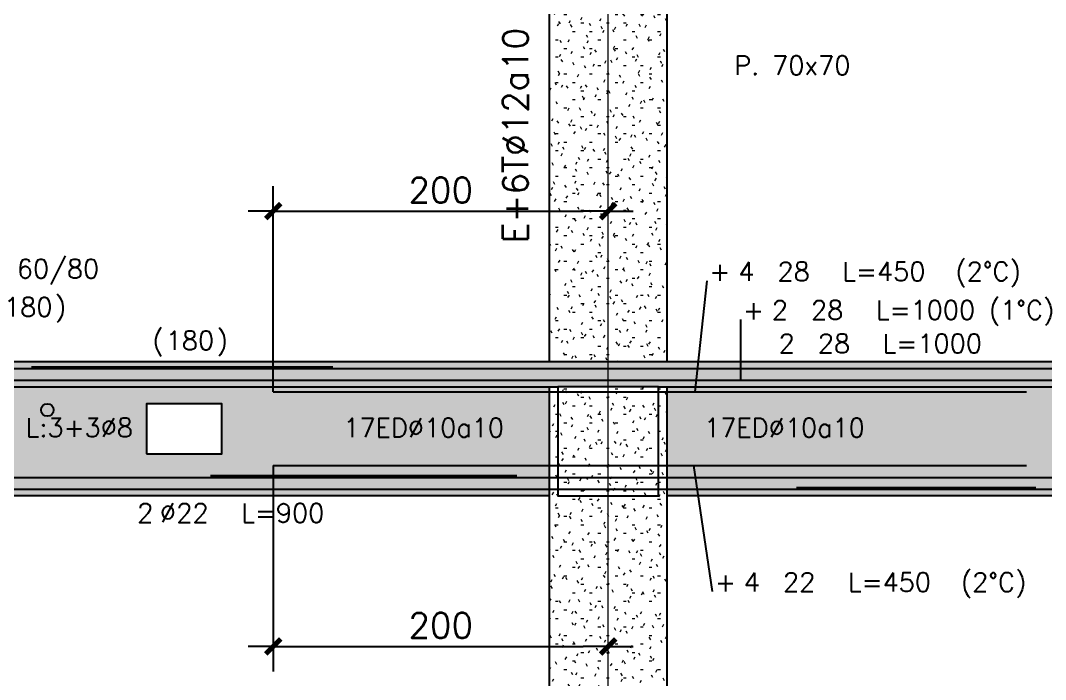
# Model space of a CAD drawing. Extents: x -9282 to 18119, y -11629 to 17404.
# Drawn here: x 2081 to 2693, y 2967 to 3360 of the extents above; entities that cross this region are included whole.
import ezdxf
from ezdxf.enums import TextEntityAlignment as Align

# ---------------------------------------------------------------- set-up
doc = ezdxf.new("R2010")
doc.units = 0
doc.header["$LTSCALE"] = 30
doc.header["$MEASUREMENT"] = 0
doc.linetypes.add('EJEH$0$RLE-PROYECCION', pattern=[0.71438, 0.47625, -0.23813])
doc.layers.get('0').update_dxf_attribs({"linetype": 'CONTINUOUS'})
doc.layers.add('EJEH$0$RLA-ACHURADO', color=30, linetype='EJEH$0$RLE-PROYECCION', lineweight=15, transparency=0.7)
for name, color, linetype, lineweight in [('EJEH$0$RLA-CONTORNO', 30, 'CONTINUOUS', 25), ('EJEH$0$RLA-EJES', 1, 'CONTINUOUS', 9), ('EJEH$0$RLA-TEXTOS-1', 9, 'CONTINUOUS', 9)]:
    doc.layers.add(name, color=color, linetype=linetype, lineweight=lineweight)
doc.layers.add('EJEH$0$RLA-FE', color=7, linetype='CONTINUOUS')
doc.layers.add('EJEH$0$RLA-TEXTOS-FE', color=9, linetype='CONTINUOUS')
doc.styles.add('EJEH$0$RomanS', font='romans.shx', dxfattribs={"height": 11.25})
doc.dimstyles.new('EJEH$0$ING50', dxfattribs={"dimscale": 50, "dimtxt": 0.27, "dimasz": 0.3, "dimexe": 0, "dimexo": 0, "dimgap": 0.1, "dimtad": 1, "dimdec": 1, "dimzin": 12, "dimdsep": 46, "dimtxsty": 'EJEH$0$RomanS', "dimblk": 'EJEH$0$TICK1', "dimblk1": 'EJEH$0$TICK1', "dimblk2": 'EJEH$0$TICK1', "dimcen": 0.09, "dimclrd": 2, "dimclre": 1, "dimclrt": 3, "dimadec": 0, "dimazin": 0, "dimtfac": 1, "dimtdec": 0, "dimtix": 1, "dimtmove": 2, "dimatfit": 3, "dimldrblk": 'EJEH$0$TICK1', "dimfxl": 0, "dimfxlon": 1, "dimtolj": 1, "dimtzin": 0, "dimarcsym": 0})
pattern_1 = [(0, (-439.582, -2117.392), (20.32, 5.08), [1.676, -13.564, 1.676, -13.564, -81.28]), (0, (-439.582, -2117.392), (20.32, 5.08), [-30.48, 1.676, -28.804, 1.676, -13.564, -35.56]), (0, (-439.582, -2117.392), (20.32, 5.08), [-76.2, 1.676, -8.484, 1.676, -23.724]), (120, (-431.962, -2114.852), (-14.559409, 15.057636), [1.676, -13.564, 1.676, -13.564, -81.28]), (120, (-431.962, -2114.852), (-14.559409, 15.057636), [-30.48, 1.676, -28.804, 1.676, -13.564, -35.56]), (120, (-431.962, -2114.852), (-14.559409, 15.057636), [-76.2, 1.676, -8.484, 1.676, -23.724]), (240, (-429.422, -2104.692), (-5.760591, -20.137636), [1.676, -13.564, 1.676, -13.564, -81.28]), (240, (-429.422, -2104.692), (-5.760591, -20.137636), [-30.48, 1.676, -28.804, 1.676, -13.564, -35.56]), (240, (-429.422, -2104.692), (-5.760591, -20.137636), [-76.2, 1.676, -8.484, 1.676, -23.724])]

# ---------------------------------------------------------------- blocks, each defined once
blk = doc.blocks.new('*U144')
at = {"layer": 'EJEH$0$RLA-FE'}
for p, q in [((0, 0), (918.21, 0)), ((918.21, 0), (968.21, 0)), ((968.21, 0), (1000, 0)), ((1000, 0), (1000, 0))]:
    blk.add_line(p, q, dxfattribs=at)
at = {"layer": 'EJEH$0$RLA-FE', "color": 3, "style": 'EJEH$0$RomanS', "flags": 8}
for tag, p in [('F=', (520.99, 9.32)), ('NUM', (535.4, 9.32))]:
    blk.add_attdef(tag, text='', height=11.25, dxfattribs=at).set_placement(p, align=Align.RIGHT)
at = {"layer": 'EJEH$0$RLA-FE', "color": 3, "style": 'EJEH$0$RomanS'}
for tag, p, flags in [('PHI', (539.29, 9.54), 14), ('DIAM', (549.15, 9.32), 12), ('MINUS', (571.17, 9.32), 13), ('MARK', (584.56, 9.32), 13), ('TEXTO_FE1', (587.86, 9.32), 8), ('TEXTO_FE2', (655.38, 9.34), 8), ('TIPO', (498.8, -75.78), 13), ('NVECES', (484.93, -94.72), 13), ('NUMFE', (488.86, -114.48), 13), ('CAPA', (497.06, -133.6), 13), ('DESPLAZA', (278.34, -151.59), 13), ('ESPACIO', (284.39, -169.95), 13), ('CANT', (298.23, -188.75), 13)]:
    blk.add_attdef(tag, p, '', height=11.25, dxfattribs=dict(at, flags=flags))
blk = doc.blocks.new('*U141')
at = {"layer": 'EJEH$0$RLA-FE'}
for q in [(0, 0), (918.21, 0)]:
    blk.add_line((0, 0), q, dxfattribs=at)
at = {"layer": 'EJEH$0$RLA-FE', "color": 3, "style": 'EJEH$0$RomanS', "flags": 8}
for tag, p in [('F=', (441.65, 9.32)), ('NUM', (456.05, 9.32))]:
    blk.add_attdef(tag, text='', height=11.25, dxfattribs=at).set_placement(p, align=Align.RIGHT)
at = {"layer": 'EJEH$0$RLA-FE', "color": 3, "style": 'EJEH$0$RomanS'}
for tag, p, flags in [('PHI', (459.95, 9.54), 14), ('DIAM', (469.81, 9.32), 12), ('MINUS', (491.82, 9.32), 13), ('MARK', (505.22, 9.32), 13), ('TEXTO_FE1', (508.52, 9.32), 8), ('TEXTO_FE2', (576.04, 9.34), 8), ('TIPO', (498.8, -75.78), 13), ('NVECES', (484.93, -94.72), 13), ('NUMFE', (488.86, -114.48), 13), ('CAPA', (497.06, -133.6), 13), ('DESPLAZA', (278.34, -151.59), 13), ('ESPACIO', (284.39, -169.95), 13), ('CANT', (298.23, -188.75), 13)]:
    blk.add_attdef(tag, p, '', height=11.25, dxfattribs=dict(at, flags=flags))
blk = doc.blocks.new('*U77')
at = {"layer": 'EJEH$0$RLA-FE', "color": 6}
blk.add_line((0, 1), (180, 1), dxfattribs=at)
at = {"layer": 'EJEH$0$RLA-FE', "color": 3, "style": 'EJEH$0$RomanS', "flags": 8}
for tag, p in [('(', (75.66, 11.14)), (')', (113.99, 11.14)), ('EMP', (94.68, 11.14))]:
    blk.add_attdef(tag, text='', height=11.25, dxfattribs=at).set_placement(p, align=Align.CENTER)
blk = doc.blocks.new('*U142')
at = {"layer": 'EJEH$0$RLA-FE'}
blk.add_line((0, 0), (918.21, 0), dxfattribs=at)
at = {"layer": 'EJEH$0$RLA-FE', "color": 3, "style": 'EJEH$0$RomanS', "flags": 8}
for tag, p in [('F=', (637.56, 36.32)), ('NUM', (651.97, 36.32))]:
    blk.add_attdef(tag, text='', height=11.25, dxfattribs=at).set_placement(p, align=Align.RIGHT)
at = {"layer": 'EJEH$0$RLA-FE', "color": 3, "style": 'EJEH$0$RomanS'}
for tag, p, flags in [('PHI', (655.86, 36.54), 14), ('DIAM', (665.72, 36.32), 12), ('MINUS', (687.74, 36.32), 13), ('MARK', (701.13, 36.32), 13), ('TEXTO_FE1', (704.43, 36.32), 8), ('TEXTO_FE2', (771.95, 36.34), 8), ('TIPO', (498.8, -75.78), 13), ('NVECES', (484.93, -94.72), 13), ('NUMFE', (488.86, -114.48), 13), ('CAPA', (497.06, -133.6), 13), ('DESPLAZA', (278.34, -151.59), 13), ('ESPACIO', (284.39, -169.95), 13), ('CANT', (298.23, -188.75), 13)]:
    blk.add_attdef(tag, p, '', height=11.25, dxfattribs=dict(at, flags=flags))
blk = doc.blocks.new('*U145')
at = {"layer": 'EJEH$0$RLA-FE', "color": 6}
blk.add_line((0, 1), (180, 1), dxfattribs=at)
at = {"layer": 'EJEH$0$RLA-FE', "color": 3, "style": 'EJEH$0$RomanS', "flags": 8}
for tag, p in [('(', (179.08, 38.14)), ('EMP', (198.1, 38.14)), (')', (217.42, 38.14))]:
    blk.add_attdef(tag, text='', height=11.25, dxfattribs=at).set_placement(p, align=Align.CENTER)
blk = doc.blocks.new('*U143')
at = {"layer": 'EJEH$0$RLA-FE'}
for p, q in [((0, 0), (0, 0)), ((0, 0), (368.21, 0)), ((368.21, 0), (418.21, 0)), ((418.21, 0), (450, 0)), ((450, 0), (450, 0))]:
    blk.add_line(p, q, dxfattribs=at)
at = {"layer": 'EJEH$0$RLA-FE', "color": 3, "style": 'EJEH$0$RomanS', "flags": 8}
for tag, p in [('F=', (273.04, 66.32)), ('NUM', (287.45, 66.32))]:
    blk.add_attdef(tag, text='', height=11.25, dxfattribs=at).set_placement(p, align=Align.RIGHT)
at = {"layer": 'EJEH$0$RLA-FE', "color": 3, "style": 'EJEH$0$RomanS'}
for tag, p, flags in [('PHI', (291.35, 66.54), 14), ('DIAM', (301.2, 66.32), 12), ('MINUS', (323.22, 66.32), 13), ('MARK', (336.61, 66.32), 13), ('TEXTO_FE1', (339.91, 66.32), 8), ('TEXTO_FE2', (407.44, 66.34), 8), ('TIPO', (223.8, -75.78), 13), ('NVECES', (209.93, -94.72), 13), ('NUMFE', (213.86, -114.48), 13), ('CAPA', (222.06, -133.6), 13), ('DESPLAZA', (278.34, -151.59), 13), ('ESPACIO', (284.39, -169.95), 13), ('CANT', (298.23, -188.75), 13)]:
    blk.add_attdef(tag, p, '', height=11.25, dxfattribs=dict(at, flags=flags))
blk = doc.blocks.new('EJEH$0$TICK1')
at = {"color": 2}
for points in [[(0, 0), (-1, 0)], [(0, 0), (1, 0)]]:
    blk.add_lwpolyline(points, dxfattribs=at)
at = {"color": 2, "const_width": 0.2}
blk.add_lwpolyline([(-0.3, -0.3), (0.3, 0.3)], dxfattribs=at)
blk = doc.blocks.new('*D106')
at = {"layer": 'EJEH$0$RLA-FE', "color": 2, "lineweight": -2, "transparency": 16777216}
blk.add_line((-664.83, 877), (-494.83, 877), dxfattribs=at)
at = {"layer": 'EJEH$0$RLA-FE', "color": 2, "lineweight": -2, "transparency": 16777216, "xscale": 15, "yscale": 15, "zscale": 15, "rotation": 180}
blk.add_blockref('EJEH$0$TICK1', (-679.83, 877), dxfattribs=at)
at = {"layer": 'EJEH$0$RLA-FE', "color": 2, "lineweight": -2, "transparency": 16777216, "xscale": 15, "yscale": 15, "zscale": 15}
blk.add_blockref('EJEH$0$TICK1', (-479.83, 877), dxfattribs=at)
at = {"layer": 'EJEH$0$RLA-FE', "color": 3, "transparency": 16777216, "insert": (-579.83, 889.57), "char_height": 15, "attachment_point": 5, "style": 'EJEH$0$RomanS'}
blk.add_mtext('\\A1;200', dxfattribs=at)
blk = doc.blocks.new('*U139')
at = {"layer": 'EJEH$0$RLA-FE'}
for p, q in [((0, 0), (1028.21, 0)), ((1028.21, 0), (1078.21, 0)), ((1078.21, 0), (1110, 0)), ((1110, 0), (1110, 0))]:
    blk.add_line(p, q, dxfattribs=at)
at = {"layer": 'EJEH$0$RLA-FE', "color": 3, "style": 'EJEH$0$RomanS', "flags": 8}
for tag, p in [('F=', (522.11, -47.89)), ('NUM', (536.52, -47.89))]:
    blk.add_attdef(tag, text='', height=11.25, dxfattribs=at).set_placement(p, align=Align.RIGHT)
at = {"layer": 'EJEH$0$RLA-FE', "color": 3, "style": 'EJEH$0$RomanS'}
for tag, p, flags in [('PHI', (540.42, -47.68), 12), ('DIAM', (550.27, -47.89), 12), ('MINUS', (572.29, -47.89), 13), ('MARK', (585.68, -47.89), 13), ('TEXTO_FE1', (588.98, -47.89), 8), ('TEXTO_FE2', (656.51, -47.88), 8), ('TIPO', (553.8, -57.92), 13), ('NVECES', (539.93, -76.86), 13), ('NUMFE', (543.86, -96.62), 13), ('CAPA', (552.06, -115.74), 13), ('DESPLAZA', (277.18, -134.17), 13), ('ESPACIO', (283.22, -152.53), 13), ('CANT', (297.06, -171.33), 13)]:
    blk.add_attdef(tag, p, '', height=11.25, dxfattribs=dict(at, flags=flags))
blk = doc.blocks.new('*U64')
at = {"layer": 'EJEH$0$RLA-FE'}
for p, q in [((0, 0), (818.21, 0)), ((818.21, 0), (868.21, 0)), ((868.21, 0), (900, 0)), ((900, 0), (900, 0))]:
    blk.add_line(p, q, dxfattribs=at)
at = {"layer": 'EJEH$0$RLA-FE', "color": 3, "style": 'EJEH$0$RomanS', "flags": 8}
for tag, p in [('F=', (358.44, -19.89)), ('NUM', (372.85, -19.89))]:
    blk.add_attdef(tag, text='', height=11.25, dxfattribs=at).set_placement(p, align=Align.RIGHT)
at = {"layer": 'EJEH$0$RLA-FE', "color": 3, "style": 'EJEH$0$RomanS'}
for tag, p, flags in [('PHI', (376.74, -19.68), 12), ('DIAM', (386.6, -19.89), 12), ('MINUS', (408.62, -19.89), 13), ('MARK', (422.01, -19.89), 13), ('TEXTO_FE1', (425.31, -19.89), 8), ('TEXTO_FE2', (492.83, -19.88), 8), ('TIPO', (448.8, -57.92), 13), ('NVECES', (434.93, -76.86), 13), ('NUMFE', (438.86, -96.62), 13), ('CAPA', (447.06, -115.74), 13), ('DESPLAZA', (277.18, -134.17), 13), ('ESPACIO', (283.22, -152.53), 13), ('CANT', (297.06, -171.33), 13)]:
    blk.add_attdef(tag, p, '', height=11.25, dxfattribs=dict(at, flags=flags))
blk = doc.blocks.new('*U65')
at = {"layer": 'EJEH$0$RLA-FE'}
for q in [(0, 0), (728.21, 0)]:
    blk.add_line((0, 0), q, dxfattribs=at)
at = {"layer": 'EJEH$0$RLA-FE', "color": 3, "style": 'EJEH$0$RomanS', "flags": 8}
for tag, p in [('F=', (313.44, -19.89)), ('NUM', (327.85, -19.89))]:
    blk.add_attdef(tag, text='', height=11.25, dxfattribs=at).set_placement(p, align=Align.RIGHT)
at = {"layer": 'EJEH$0$RLA-FE', "color": 3, "style": 'EJEH$0$RomanS'}
for tag, p, flags in [('PHI', (331.74, -19.68), 12), ('DIAM', (341.6, -19.89), 12), ('MINUS', (363.62, -19.89), 13), ('MARK', (377.01, -19.89), 13), ('TEXTO_FE1', (380.31, -19.89), 8), ('TEXTO_FE2', (447.83, -19.88), 8), ('TIPO', (403.8, -57.92), 13), ('NVECES', (389.93, -76.86), 13), ('NUMFE', (393.86, -96.62), 13), ('CAPA', (402.06, -115.74), 13), ('DESPLAZA', (277.18, -134.17), 13), ('ESPACIO', (283.22, -152.53), 13), ('CANT', (297.06, -171.33), 13)]:
    blk.add_attdef(tag, p, '', height=11.25, dxfattribs=dict(at, flags=flags))
blk = doc.blocks.new('*U81')
at = {"layer": 'EJEH$0$RLA-FE', "color": 6}
blk.add_line((0, 1), (143, 1), dxfattribs=at)
at = {"layer": 'EJEH$0$RLA-FE', "color": 3, "style": 'EJEH$0$RomanS', "flags": 8}
for tag, p in [('(', (57.16, 9.14)), ('EMP', (76.18, 9.14)), (')', (95.49, 9.14))]:
    blk.add_attdef(tag, text='', height=11.25, dxfattribs=at).set_placement(p, align=Align.CENTER)
blk = doc.blocks.new('*U137')
at = {"layer": 'EJEH$0$RLA-FE'}
for q in [(0, 0), (1078.21, 0)]:
    blk.add_line((0, 0), q, dxfattribs=at)
at = {"layer": 'EJEH$0$RLA-FE', "color": 3, "style": 'EJEH$0$RomanS', "flags": 8}
for tag, p in [('F=', (545.75, -47.89)), ('NUM', (560.16, -47.89))]:
    blk.add_attdef(tag, text='', height=11.25, dxfattribs=at).set_placement(p, align=Align.RIGHT)
at = {"layer": 'EJEH$0$RLA-FE', "color": 3, "style": 'EJEH$0$RomanS'}
for tag, p, flags in [('PHI', (564.05, -47.68), 12), ('DIAM', (573.91, -47.89), 12), ('MINUS', (595.93, -47.89), 13), ('MARK', (609.32, -47.89), 13), ('TEXTO_FE1', (612.62, -47.89), 8), ('TEXTO_FE2', (680.14, -47.88), 8), ('TIPO', (578.8, -57.92), 13), ('NVECES', (564.93, -76.86), 13), ('NUMFE', (568.86, -96.62), 13), ('CAPA', (577.06, -115.74), 13), ('DESPLAZA', (277.18, -134.17), 13), ('ESPACIO', (283.22, -152.53), 13), ('CANT', (297.06, -171.33), 13)]:
    blk.add_attdef(tag, p, '', height=11.25, dxfattribs=dict(at, flags=flags))
blk = doc.blocks.new('*U82')
at = {"layer": 'EJEH$0$RLA-FE', "color": 6}
blk.add_line((0, 1), (183, 1), dxfattribs=at)
at = {"layer": 'EJEH$0$RLA-FE', "color": 3, "style": 'EJEH$0$RomanS', "flags": 8}
for tag, p in [('(', (77.16, 9.14)), ('EMP', (96.18, 9.14)), (')', (115.49, 9.14))]:
    blk.add_attdef(tag, text='', height=11.25, dxfattribs=at).set_placement(p, align=Align.CENTER)
blk = doc.blocks.new('*U136')
at = {"layer": 'EJEH$0$RLA-FE'}
for p, q in [((0, 0), (0, 0)), ((0, 0), (368.21, 0)), ((368.21, 0), (418.21, 0)), ((418.21, 0), (450, 0)), ((450, 0), (450, 0))]:
    blk.add_line(p, q, dxfattribs=at)
at = {"layer": 'EJEH$0$RLA-FE', "color": 3, "style": 'EJEH$0$RomanS', "text_generation_flag": 2}
for tag, p, flags in [('NUMFE', (213.86, 256.04), 13), ('NVECES', (209.93, 236.27), 13), ('TIPO', (223.8, 217.34), 13), ('PHI', (294.64, 75.02), 14), ('DIAM', (304.5, 75.23), 12), ('MINUS', (326.52, 75.23), 13), ('MARK', (339.91, 75.23), 13), ('TEXTO_FE1', (343.21, 75.23), 8), ('TEXTO_FE2', (410.73, 75.22), 8)]:
    blk.add_attdef(tag, p, '', height=11.25, rotation=180, dxfattribs=dict(at, flags=flags))
at = {"layer": 'EJEH$0$RLA-FE', "color": 3, "style": 'EJEH$0$RomanS', "text_generation_flag": 2, "flags": 8}
for tag, p in [('F=', (276.34, 75.23)), ('NUM', (290.75, 75.23))]:
    blk.add_attdef(tag, text='', height=11.25, rotation=180, dxfattribs=at).set_placement(p, align=Align.RIGHT)
at = {"layer": 'EJEH$0$RLA-FE', "color": 3, "style": 'EJEH$0$RomanS', "flags": 13}
for tag, p in [('CAPA', (222.06, -133.6)), ('DESPLAZA', (278.34, -151.59)), ('ESPACIO', (284.39, -169.95)), ('CANT', (298.23, -188.75))]:
    blk.add_attdef(tag, p, '', height=11.25, dxfattribs=at)
blk = doc.blocks.new('*D107')
at = {"layer": 'EJEH$0$RLA-FE', "color": 2, "lineweight": -2, "transparency": 16777216}
blk.add_line((-664.83, 617), (-494.83, 617), dxfattribs=at)
at = {"layer": 'EJEH$0$RLA-FE', "color": 2, "lineweight": -2, "transparency": 16777216, "xscale": 15, "yscale": 15, "zscale": 15, "rotation": 180}
blk.add_blockref('EJEH$0$TICK1', (-679.83, 617), dxfattribs=at)
at = {"layer": 'EJEH$0$RLA-FE', "color": 2, "lineweight": -2, "transparency": 16777216, "xscale": 15, "yscale": 15, "zscale": 15}
blk.add_blockref('EJEH$0$TICK1', (-479.83, 617), dxfattribs=at)
at = {"layer": 'EJEH$0$RLA-FE', "color": 3, "transparency": 16777216, "insert": (-579.83, 629.57), "char_height": 15, "attachment_point": 5, "style": 'EJEH$0$RomanS'}
blk.add_mtext('\\A1;200', dxfattribs=at)
blk = doc.blocks.new('EJEH')
at = {"layer": 'EJEH$0$RLA-ACHURADO'}
h = blk.add_hatch(dxfattribs=at)
h.set_pattern_fill('SAND - DENSE', color=256, style=0, pattern_type=2)
h.set_pattern_definition(pattern_1)
h.paths.add_polyline_path([(-449.82, 787), (-444.82, 787), (-444.82, 1168), (-449.82, 1168), (-449.82, 1103), (-509.82, 1103), (-509.82, 1168), (-514.82, 1168), (-514.82, 787), (-509.82, 787)], flags=0)
h = blk.add_hatch(dxfattribs=at)
h.set_pattern_fill('SAND - DENSE', color=256, style=0, pattern_type=2)
h.set_pattern_definition(pattern_1)
h.paths.add_polyline_path([(-439.6, 772), (525.18, 772), (525.18, 787), (-1239.82, 787), (-1239.82, 772), (-1099.83, 772)], flags=0)
h = blk.add_hatch(dxfattribs=at)
h.set_pattern_fill('SAND - DENSE', color=256, style=0, pattern_type=2)
h.set_pattern_definition([(0, (-439.582, -2513.392), (20.32, 5.08), [1.676, -13.564, 1.676, -13.564, -81.28]), (0, (-439.582, -2513.392), (20.32, 5.08), [-30.48, 1.676, -28.804, 1.676, -13.564, -35.56]), (0, (-439.582, -2513.392), (20.32, 5.08), [-76.2, 1.676, -8.484, 1.676, -23.724]), (120, (-431.962, -2510.852), (-14.559409, 15.057636), [1.676, -13.564, 1.676, -13.564, -81.28]), (120, (-431.962, -2510.852), (-14.559409, 15.057636), [-30.48, 1.676, -28.804, 1.676, -13.564, -35.56]), (120, (-431.962, -2510.852), (-14.559409, 15.057636), [-76.2, 1.676, -8.484, 1.676, -23.724]), (240, (-429.422, -2500.692), (-5.760591, -20.137636), [1.676, -13.564, 1.676, -13.564, -81.28]), (240, (-429.422, -2500.692), (-5.760591, -20.137636), [-30.48, 1.676, -28.804, 1.676, -13.564, -35.56]), (240, (-429.422, -2500.692), (-5.760591, -20.137636), [-76.2, 1.676, -8.484, 1.676, -23.724])])
h.paths.add_polyline_path([(-973.98, 732), (-973.98, 762), (-928.98, 762), (-928.98, 732)])
h.paths.add_polyline_path([(-514.82, 707), (-1169.82, 707), (-1169.82, 772), (-514.82, 772)])
h.paths.add_polyline_path([(-755.64, 732), (-755.64, 762), (-710.64, 762), (-710.64, 732)])
h = blk.add_hatch(dxfattribs=at)
h.set_pattern_fill('SAND - DENSE', color=256, style=0, pattern_type=2)
h.set_pattern_definition(pattern_1)
h.paths.add_polyline_path([(-449.82, 391), (-444.82, 391), (-444.82, 772), (-449.82, 772), (-449.82, 707), (-509.82, 707), (-509.82, 772), (-514.82, 772), (-514.82, 391), (-509.82, 391)], flags=0)
h = blk.add_hatch(dxfattribs=at)
h.set_pattern_fill('SAND - DENSE', color=256, style=0, pattern_type=2)
h.set_pattern_definition(pattern_1)
h.paths.add_polyline_path([(-449.82, 707), (-449.82, 772), (-509.82, 772), (-509.82, 707)], flags=0)
h = blk.add_hatch(dxfattribs=at)
h.set_pattern_fill('SAND - DENSE', color=256, style=0, pattern_type=2)
h.set_pattern_definition([(0, (285.418, -2513.392), (20.32, 5.08), [1.676, -13.564, 1.676, -13.564, -81.28]), (0, (285.418, -2513.392), (20.32, 5.08), [-30.48, 1.676, -28.804, 1.676, -13.564, -35.56]), (0, (285.418, -2513.392), (20.32, 5.08), [-76.2, 1.676, -8.484, 1.676, -23.724]), (120, (293.038, -2510.852), (-14.559409, 15.057636), [1.676, -13.564, 1.676, -13.564, -81.28]), (120, (293.038, -2510.852), (-14.559409, 15.057636), [-30.48, 1.676, -28.804, 1.676, -13.564, -35.56]), (120, (293.038, -2510.852), (-14.559409, 15.057636), [-76.2, 1.676, -8.484, 1.676, -23.724]), (240, (295.578, -2500.692), (-5.760591, -20.137636), [1.676, -13.564, 1.676, -13.564, -81.28]), (240, (295.578, -2500.692), (-5.760591, -20.137636), [-30.48, 1.676, -28.804, 1.676, -13.564, -35.56]), (240, (295.578, -2500.692), (-5.760591, -20.137636), [-76.2, 1.676, -8.484, 1.676, -23.724])])
h.paths.add_polyline_path([(-148.97, 762), (-148.97, 732), (-193.97, 732), (-193.97, 762)])
h.paths.add_polyline_path([(375.18, 707), (-444.82, 707), (-444.82, 772), (375.18, 772)])
h.paths.add_polyline_path([(79.37, 762), (124.37, 762), (124.37, 732), (79.37, 732)])
at = {"layer": 'EJEH$0$RLA-CONTORNO'}
for p, q in [((-514.82, 787), (-514.82, 1168)), ((-444.82, 1168), (-444.82, 787)), ((525.18, 787), (-1239.82, 787)), ((-1174.8, 772), (-509.82, 772)), ((-514.82, 391), (-514.82, 772)), ((-509.82, 772), (-509.82, 707)), ((-449.82, 772), (-509.81, 772)), ((-449.82, 772), (380.2, 772)), ((-449.82, 707), (-449.82, 772)), ((-444.82, 772), (-444.82, 391)), ((-514.82, 707), (-1169.82, 707)), ((-509.82, 707), (-449.82, 707)), ((-509.82, 707), (-509.82, 707)), ((375.18, 707), (-444.82, 707))]:
    blk.add_line(p, q, dxfattribs=at)
blk.add_lwpolyline([(-755.64, 732), (-710.64, 732), (-710.64, 762), (-755.64, 762)], close=True, dxfattribs=at)
blk.add_circle((-814.81, 758.25), 3.75, dxfattribs=at)
at = {"layer": 'EJEH$0$RLA-EJES'}
blk.add_line((-479.82, -657.75), (-479.82, 1463), dxfattribs=at)
at = {"layer": 'EJEH$0$RLA-FE', "color": 1}
for p, q in [((-679.83, 769), (-679.83, 892)), ((-679.83, 725), (-679.83, 602))]:
    blk.add_line(p, q, dxfattribs=at)
at = {"layer": 'EJEH$0$RLA-FE', "color": 2}
for p, q in [((-420.81, 835.32), (-428.01, 769)), ((-400.79, 812.32), (-400.79, 776)), ((-417.51, 649.77), (-428.58, 725))]:
    blk.add_line(p, q, dxfattribs=at)
ref = blk.add_blockref('*U145', (-1024.33, 776))
ref.add_attrib('EMP', '180', dxfattribs={"layer": 'EJEH$0$RLA-FE', "color": 3, "height": 11.25, "style": 'EJEH$0$RomanS'}).set_placement((-826.23, 814.14), align=Align.CENTER)
ref.add_attrib('(', '(', dxfattribs={"layer": 'EJEH$0$RLA-FE', "color": 3, "height": 11.25, "style": 'EJEH$0$RomanS'}).set_placement((-845.25, 814.14), align=Align.CENTER)
ref.add_attrib(')', ')', dxfattribs={"layer": 'EJEH$0$RLA-FE', "color": 3, "height": 11.25, "style": 'EJEH$0$RomanS'}).set_placement((-806.92, 814.14), align=Align.CENTER)
ref = blk.add_blockref('*U77', (-824.33, 783))
ref.add_attrib('EMP', '180', dxfattribs={"layer": 'EJEH$0$RLA-FE', "color": 3, "height": 11.25, "style": 'EJEH$0$RomanS'}).set_placement((-729.65, 794.14), align=Align.CENTER)
ref.add_attrib('(', '(', dxfattribs={"layer": 'EJEH$0$RLA-FE', "color": 3, "height": 11.25, "style": 'EJEH$0$RomanS'}).set_placement((-748.68, 794.14), align=Align.CENTER)
ref.add_attrib(')', ')', dxfattribs={"layer": 'EJEH$0$RLA-FE', "color": 3, "height": 11.25, "style": 'EJEH$0$RomanS'}).set_placement((-710.34, 794.14), align=Align.CENTER)
at = {"layer": 'EJEH$0$RLA-FE'}
ref = blk.add_blockref('*U143', (-679.83, 769), dxfattribs=at)
ref.add_attrib('DIAM', '28', (-378.63, 835.32), dxfattribs={"color": 3, "height": 11.25, "style": 'EJEH$0$RomanS'})
ref.add_attrib('NUM', '4', dxfattribs={"color": 3, "height": 11.25, "style": 'EJEH$0$RomanS'}).set_placement((-392.38, 835.32), align=Align.RIGHT)
ref.add_attrib('TEXTO_FE1', 'L=450', (-339.92, 835.32), dxfattribs={"color": 3, "height": 11.25, "style": 'EJEH$0$RomanS'})
ref.add_attrib('TEXTO_FE2', '(2°C)', (-272.4, 835.34), dxfattribs={"color": 3, "height": 11.25, "style": 'EJEH$0$RomanS'})
ref.add_attrib('F=', '+', dxfattribs={"color": 3, "height": 11.25, "style": 'EJEH$0$RomanS'}).set_placement((-406.79, 835.32), align=Align.RIGHT)
ref = blk.add_blockref('*U142', (-1024.33, 776), dxfattribs=at)
ref.add_attrib('DIAM', '28', (-358.62, 812.32), dxfattribs={"color": 3, "height": 11.25, "style": 'EJEH$0$RomanS'})
ref.add_attrib('NUM', '2', dxfattribs={"color": 3, "height": 11.25, "style": 'EJEH$0$RomanS'}).set_placement((-372.37, 812.32), align=Align.RIGHT)
ref.add_attrib('TEXTO_FE1', 'L=1000', (-319.9, 812.32), dxfattribs={"color": 3, "height": 11.25, "style": 'EJEH$0$RomanS'})
ref.add_attrib('TEXTO_FE2', '(1°C)', (-252.38, 812.34), dxfattribs={"color": 3, "height": 11.25, "style": 'EJEH$0$RomanS'})
ref.add_attrib('F=', '+', dxfattribs={"color": 3, "height": 11.25, "style": 'EJEH$0$RomanS'}).set_placement((-386.78, 812.32), align=Align.RIGHT)
for name, p in [('*U144', (-1644.33, 783)), ('*U139', (-1644.33, 718)), ('*U137', (-717.33, 718)), ('*U65', (-367.33, 711)), ('*U82', (-717.33, 718)), ('*U81', (-367.33, 711))]:
    blk.add_blockref(name, p, dxfattribs=at)
ref = blk.add_blockref('*U141', (-824.33, 783), dxfattribs=at)
ref.add_attrib('DIAM', '28', (-354.53, 792.32), dxfattribs={"color": 3, "height": 11.25, "style": 'EJEH$0$RomanS'})
ref.add_attrib('NUM', '2', dxfattribs={"color": 3, "height": 11.25, "style": 'EJEH$0$RomanS'}).set_placement((-368.28, 792.32), align=Align.RIGHT)
ref.add_attrib('TEXTO_FE1', 'L=1000', (-315.82, 792.32), dxfattribs={"color": 3, "height": 11.25, "style": 'EJEH$0$RomanS'})
ref = blk.add_blockref('*U136', (-679.83, 725), dxfattribs=dict(at, xscale=-1, rotation=180))
ref.add_attrib('DIAM', '22', (-375.33, 649.77), dxfattribs={"color": 3, "height": 11.25, "style": 'EJEH$0$RomanS'})
ref.add_attrib('NUM', '4', dxfattribs={"color": 3, "height": 11.25, "style": 'EJEH$0$RomanS'}).set_placement((-389.09, 649.77), align=Align.RIGHT)
ref.add_attrib('TEXTO_FE1', 'L=450', (-336.62, 649.77), dxfattribs={"color": 3, "height": 11.25, "style": 'EJEH$0$RomanS'})
ref.add_attrib('TEXTO_FE2', '(2°C)', (-269.1, 649.78), dxfattribs={"color": 3, "height": 11.25, "style": 'EJEH$0$RomanS'})
ref.add_attrib('F=', '+', dxfattribs={"color": 3, "height": 11.25, "style": 'EJEH$0$RomanS'}).set_placement((-403.49, 649.77), align=Align.RIGHT)
ref = blk.add_blockref('*U64', (-1124.33, 711), dxfattribs=at)
ref.add_attrib('DIAM', '22', (-737.73, 691.11), dxfattribs={"color": 3, "height": 11.25, "style": 'EJEH$0$RomanS'})
ref.add_attrib('NUM', '2', dxfattribs={"color": 3, "height": 11.25, "style": 'EJEH$0$RomanS'}).set_placement((-751.48, 691.11), align=Align.RIGHT)
ref.add_attrib('TEXTO_FE1', 'L=900', (-699.02, 691.11), dxfattribs={"color": 3, "height": 11.25, "style": 'EJEH$0$RomanS'})
ref.add_attrib('PHI', '%%C', (-747.59, 691.32), dxfattribs={"color": 3, "height": 11.25, "style": 'EJEH$0$RomanS'})
at = {"layer": 'EJEH$0$RLA-TEXTOS-1', "insert": (-369.79, 964.03), "char_height": 11.25, "width": 129.8188, "attachment_point": 5, "line_spacing_factor": 0.983083, "style": 'EJEH$0$RomanS'}
blk.add_mtext('P. 70x70', dxfattribs=at)
at = {"layer": 'EJEH$0$RLA-TEXTOS-FE', "style": 'EJEH$0$RomanS'}
blk.add_text('E+6T∅12a10', height=15, rotation=90, dxfattribs=at).set_placement((-527.7, 857.92))
at = {"layer": 'EJEH$0$RLA-TEXTOS-FE', "color": 9, "style": 'EJEH$0$RomanS'}
for s, p in [('L:3+3%%C8', (-795.7, 742.15)), ('17ED%%C10a10', (-590.06, 742)), ('17ED%%C10a10', (-374.53, 742))]:
    blk.add_text(s, height=11.25, dxfattribs=at).set_placement(p, align=Align.CENTER)
at = {"layer": 'EJEH$0$RLA-TEXTOS-FE', "color": 9, "insert": (-819.03, 848.19), "char_height": 11.25, "width": 114.8411, "attachment_point": 2, "line_spacing_factor": 0.941778, "style": 'EJEH$0$RomanS'}
blk.add_mtext('V. 60/80', dxfattribs=at)
at = {"layer": 'EJEH$0$RLA-FE'}
for p1, p2, distance, picture, middle in [((-679.83, 769), (-479.83, 769), 108, '*D106', (-579.83, 889.57)), ((-679.83, 725), (-479.83, 725), -108, '*D107', (-579.83, 629.57))]:
    dim = blk.add_aligned_dim(p1=p1, p2=p2, distance=distance, dimstyle='EJEH$0$ING50', dxfattribs=at)
    dim.commit()
    dim.dimension.update_dxf_attribs({"geometry": picture, "text_midpoint": middle})

msp = doc.modelspace()

# ---------------------------------------------------------------- block references
msp.add_blockref('EJEH', (2911.44, 2369.47))

doc.saveas('drawing.dxf')
